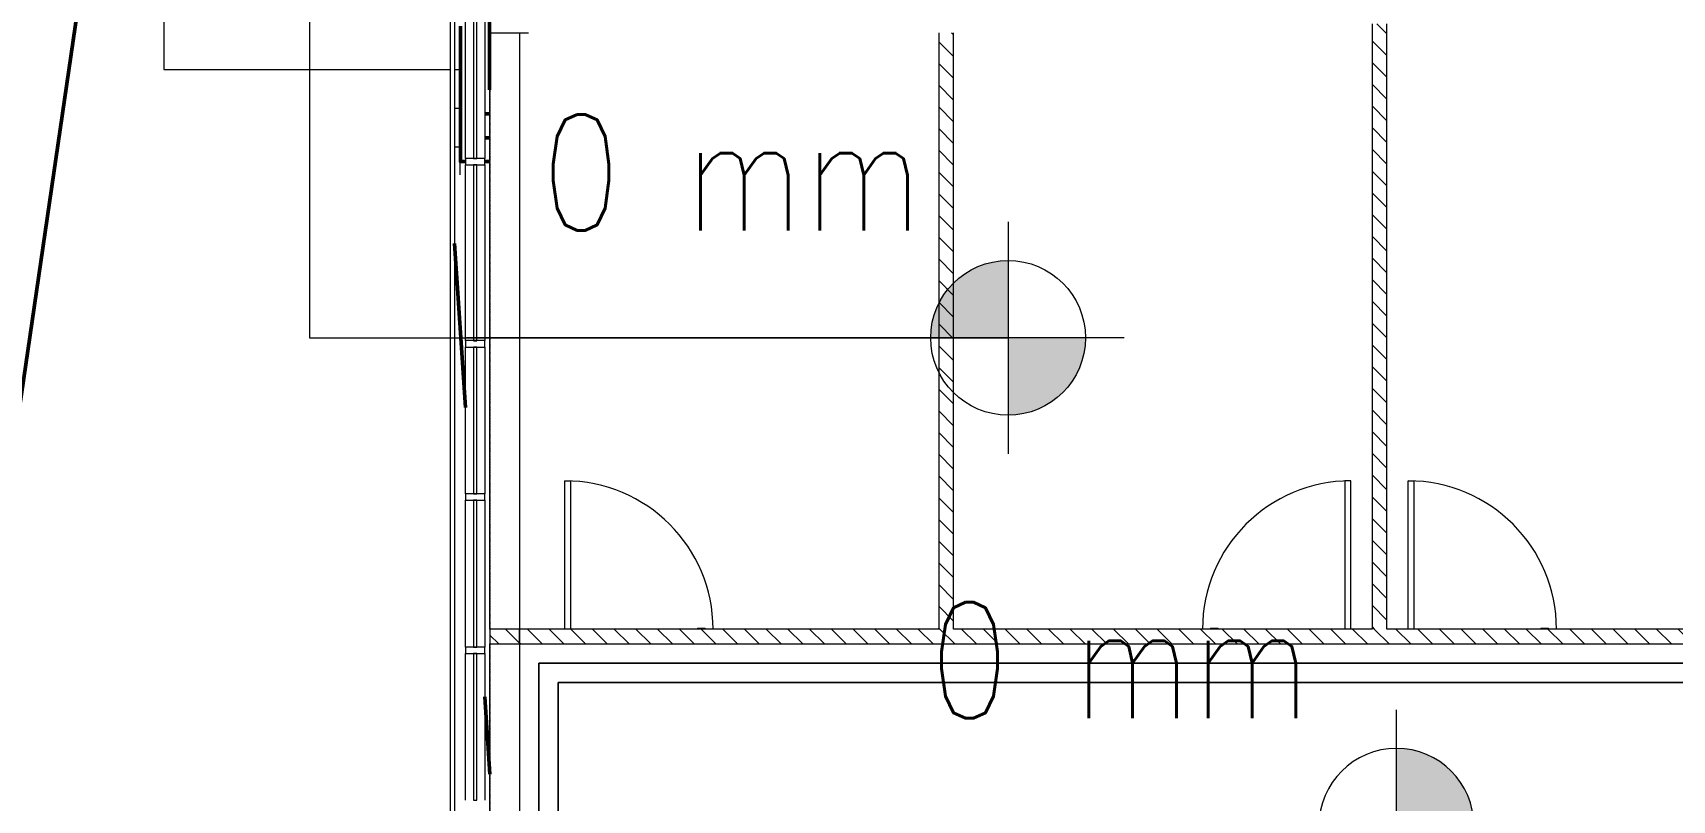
# Model space of a CAD drawing. Header units: millimetres. Extents: x -106145 to 154907, y -84585 to 152038.
# Drawn here: x -18156 to -5444, y 51553 to 57505 of the extents above; entities that cross this region are included whole.
import ezdxf

# ---------------------------------------------------------------- set-up
doc = ezdxf.new("R2010")
doc.units = ezdxf.units.MM
doc.linetypes.add('Cut Out Line _2_', pattern=[2, 1, -1])
for name, color, linetype, lineweight in [('A-ANNO-DIMS', 211, 'Continuous', 9), ('A-ANNO-DIMS-300', 211, 'Continuous', 9), ('A-DETL', 90, 'Continuous', 5), ('A-DOOR', 31, 'Continuous', 5), ('A-FLOR', 192, 'Continuous', 5), ('A-GLAZ-CURT', 52, 'Continuous', 5), ('A-GLAZ-CWMG', 51, 'Continuous', 5), ('A-WALL', 113, 'Continuous', 5), ('A-WALL-PATT', 111, 'Continuous', 5), ('C-TOPO-MAJR', 7, 'Continuous', 50), ('G-ANNO-DIMS', 111, 'Continuous', 9)]:
    doc.layers.add(name, color=color, linetype=linetype, lineweight=lineweight)
doc.styles.add('RomanS', font='romans__.ttf', dxfattribs={"width": 0.8, "height": 1200})
doc.styles.add('RomanS_1', font='romans__.ttf', dxfattribs={"width": 0.8, "height": 900})
doc.dimstyles.new('Diagonal_-_4_mm_RomanS', dxfattribs={"dimscale": 304.8, "dimtxt": 1219.023462, "dimasz": 1.476378, "dimexe": 0.984252, "dimexo": 0.0625, "dimgap": 0.19685, "dimtad": 1, "dimdec": 0, "dimzin": 0, "dimdsep": 46, "dimtxsty": 'RomanS', "dimblk1": 'OBLIQUE', "dimblk2": 'OBLIQUE', "dimsah": 1, "dimcen": 0.09, "dimdle": 2.362205, "dimazin": 0, "dimtfac": 1, "dimtdec": 4, "dimtix": 1, "dimtmove": 0, "dimatfit": 3, "dimfxl": 2.362205, "dimfxlon": 1, "dimtvp": 1, "dimtolj": 1, "dimtzin": 0, "dimarcsym": 2})
pattern_1 = [(315, (0, 0), (84.18955, 84.18955), [])]

# ---------------------------------------------------------------- blocks, each defined once
blk = doc.blocks.new('M_Door-Passage-Small Slit Vision Panel_Type B - 1_25_Type B-13938696-Site Plan')
at = {"layer": 'A-DOOR', "color": 41}
for p, q in [((-514.125, -63.85), (-514.125, -71.85)), ((-454.125, -71.85), (-514.125, -71.85)), ((-454.125, -71.85), (-454.125, -63.85))]:
    blk.add_line(p, q, dxfattribs=at)
at = {"layer": 'A-DOOR', "color": 121, "lineweight": 9}
for p, q in [((530, -1213.85), (530, -63.85)), ((575, -63.85), (575, -1213.85)), ((575, -1213.85), (530, -1213.85))]:
    blk.add_line(p, q, dxfattribs=at)
at = {"layer": 'A-DOOR', "color": 41}
blk.add_arc((575, -63.85), 1150, 180, 270, dxfattribs=at)
blk = doc.blocks.new('M_Door-Passage-Small Slit Vision Panel_Type B - 1_25_Type B-13938695-Site Plan')
at = {"layer": 'A-DOOR', "color": 121, "lineweight": 9}
for p, q in [((575, 1213.85), (530, 1213.85)), ((530, 1213.85), (530, 63.85)), ((575, 63.85), (575, 1213.85))]:
    blk.add_line(p, q, dxfattribs=at)
at = {"layer": 'A-DOOR', "color": 41}
for p, q in [((-514.125, 71.85), (-514.125, 63.85)), ((-514.125, 71.85), (-454.125, 71.85)), ((-454.125, 63.85), (-454.125, 71.85))]:
    blk.add_line(p, q, dxfattribs=at)
blk.add_arc((575, 63.85), 1150, 90, 180, dxfattribs=at)
blk = doc.blocks.new('System Panel - Glazed-11326404-Site Plan')
at = {"layer": 'A-GLAZ-CURT', "color": 133, "lineweight": 9}
for p, q in [((569, 13), (-569, 13)), ((-569, 13), (-569, -13)), ((569, -13), (569, 13)), ((-569, -13), (569, -13))]:
    blk.add_line(p, q, dxfattribs=at)
blk = doc.blocks.new('System Panel - Glazed-11326354-Site Plan')
at = {"layer": 'A-GLAZ-CURT', "color": 133, "lineweight": 9}
for p, q in [((682, 13), (-682, 13)), ((-682, 13), (-682, -13)), ((682, -13), (682, 13)), ((-682, -13), (682, -13))]:
    blk.add_line(p, q, dxfattribs=at)
blk = doc.blocks.new('Rectangular Mullion - 50 x 150mm-11326402-Site Plan')
at = {"layer": 'A-GLAZ-CWMG', "color": 253}
for p, q in [((-14801, 52741), (-14801, 53879)), ((-14651, 53879), (-14651, 52741))]:
    blk.add_line(p, q, dxfattribs=at)
blk = doc.blocks.new('Rectangular Mullion - 50 x 150mm-11326352-Site Plan')
at = {"layer": 'A-GLAZ-CWMG', "color": 253}
for p, q in [((-14801, 55118), (-14801, 56481)), ((-14651, 56481), (-14651, 55118))]:
    blk.add_line(p, q, dxfattribs=at)
blk = doc.blocks.new('Rectangular Mullion - 50 x 150mm-V53-Site Plan')
at = {"layer": 'A-GLAZ-CWMG', "color": 53, "lineweight": 18}
for p, q in [((-25, 75), (25, 75)), ((-25, -75), (-25, 75)), ((25, 75), (25, -75)), ((25, -75), (-25, -75))]:
    blk.add_line(p, q, dxfattribs=at)
blk = doc.blocks.new('System Panel - Glazed-11336632-Site Plan')
at = {"layer": 'A-GLAZ-CURT', "color": 133, "lineweight": 9}
for p, q in [((723, 13), (-723, 13)), ((-723, 13), (-723, -13)), ((723, -13), (723, 13)), ((-723, -13), (723, -13))]:
    blk.add_line(p, q, dxfattribs=at)
blk = doc.blocks.new('Rectangular Mullion - 50 x 150mm-11336624-Site Plan')
at = {"layer": 'A-GLAZ-CWMG', "color": 253}
for p, q in [((-14801, 56531), (-14801, 57978)), ((-14651, 57978), (-14651, 56531))]:
    blk.add_line(p, q, dxfattribs=at)
blk = doc.blocks.new('MM-HOSPITAL A _ B BLOCK-2022_11_05_CENTRAL_rvt-1-Site Plan')
at = {"layer": 'A-WALL-PATT'}
h = blk.add_hatch(dxfattribs=at)
h.set_pattern_fill('FP_19', color=90, style=0, pattern_type=2)
h.set_pattern_definition(pattern_1)
h.paths.add_polyline_path([(-11131, 52880), (-11016, 52880), (-11016, 57505), (-11131, 57505), (-11131, 56155)], flags=0)
h = blk.add_hatch(dxfattribs=at)
h.set_pattern_fill('FP_19', color=90, style=0, pattern_type=2)
h.set_pattern_definition(pattern_1)
h.paths.add_polyline_path([(-7771, 52880), (-7656, 52880), (-7656, 57575), (-7771, 57575), (-7771, 54311)], flags=0)
h = blk.add_hatch(dxfattribs=at)
h.set_pattern_fill('FP_19', color=90, style=0, pattern_type=2)
h.set_pattern_definition(pattern_1)
h.paths.add_polyline_path([(-14381, 52765), (-14381, 52880), (-14611, 52880), (-14611, 52765)], flags=0)
h = blk.add_hatch(dxfattribs=at)
h.set_pattern_fill('FP_19', color=90, style=0, pattern_type=2)
h.set_pattern_definition(pattern_1)
h.paths.add_polyline_path([(-14381, 52765), (5789, 52765), (5789, 52880), (-14381, 52880)], flags=0)
at = {"layer": 'A-FLOR', "color": 253}
for p, q in [((-17141, 60220), (-17141, 57220)), ((-14841, 57220), (-14841, 57520)), ((-17141, 57220), (-14916, 57220)), ((-14886, 57220), (-14841, 57220)), ((-14841, 56920), (-14841, 57220)), ((-14886, 56920), (-14841, 56920)), ((-14841, 56620), (-14841, 56920)), ((-14886, 56620), (-14841, 56620)), ((-14841, 56404), (-14841, 56620))]:
    blk.add_line(p, q, dxfattribs=at)
at = {"layer": 'A-FLOR', "color": 41}
for p, q in [((5939, 52615), (-14231, 52615)), ((-14231, 52615), (-14231, 50515)), ((-14231, 50515), (-14231, 52615)), ((-14231, 52615), (5939, 52615)), ((-14081, 50665), (-14081, 52465)), ((-14081, 52465), (6089, 52465)), ((6089, 52465), (-14081, 52465)), ((-14081, 52465), (-14081, 50665))]:
    blk.add_line(p, q, dxfattribs=at)
at = {"layer": 'A-WALL', "color": 253}
for p, q in [((-14916, 50340), (-14916, 57920)), ((-14886, 57920), (-14886, 50340))]:
    blk.add_line(p, q, dxfattribs=at)
at = {"layer": 'A-WALL', "color": 61, "lineweight": 18}
for p, q in [((-14611, 57920), (-14611, 57505)), ((-14611, 57505), (-14311, 57505)), ((-11131, 57505), (-11131, 52880)), ((-11016, 52880), (-11016, 57505)), ((-7771, 57575), (-7771, 52880)), ((-7656, 52880), (-7656, 57575)), ((-14381, 52880), (-14611, 52880)), ((-14611, 52880), (-14611, 52765)), ((-14611, 52765), (-14381, 52765)), ((-11131, 52880), (-14381, 52880)), ((-14381, 52880), (-14381, 52765)), ((-14381, 52765), (-14381, 52880)), ((-14381, 52765), (5789, 52765)), ((-7771, 52880), (-11016, 52880)), ((-4411, 52880), (-7656, 52880))]:
    blk.add_line(p, q, dxfattribs=at)
at = {"layer": 'A-WALL', "color": 41}
for p, q in [((-14611, 52880), (-14611, 57505)), ((-14381, 57505), (-14381, 52880)), ((-14611, 50365), (-14611, 52765)), ((-14381, 52765), (-14381, 50365))]:
    blk.add_line(p, q, dxfattribs=at)
at = {"color": 253, "lineweight": 5}
for name, p in [('Rectangular Mullion - 50 x 150mm-11336624-Site Plan', (0, 0)), ('Rectangular Mullion - 50 x 150mm-11326352-Site Plan', (0, 0)), ('Rectangular Mullion - 50 x 150mm-11326402-Site Plan', (0, 1188)), ('M_Door-Passage-Small Slit Vision Panel_Type B - 1_25_Type B-13938695-Site Plan', (-8511, 52816)), ('Rectangular Mullion - 50 x 150mm-11326402-Site Plan', (0, 0)), ('Rectangular Mullion - 50 x 150mm-11326402-Site Plan', (0, -1188))]:
    blk.add_blockref(name, p, dxfattribs=at)
for name, p, rotation in [('System Panel - Glazed-11336632-Site Plan', (-14726, 57254), 89.99999999999972), ('System Panel - Glazed-11326354-Site Plan', (-14726, 55799), 89.99999999999972), ('System Panel - Glazed-11326404-Site Plan', (-14726, 54498), 89.99999999999972), ('M_Door-Passage-Small Slit Vision Panel_Type B - 1_25_Type B-13938696-Site Plan', (-13456, 52816), 180), ('M_Door-Passage-Small Slit Vision Panel_Type B - 1_25_Type B-13938696-Site Plan', (-6916, 52816), 180), ('System Panel - Glazed-11326404-Site Plan', (-14726, 53310), 89.99999999999972), ('System Panel - Glazed-11326404-Site Plan', (-14726, 52122), 89.99999999999972)]:
    blk.add_blockref(name, p, dxfattribs=dict(at, rotation=rotation))
at = {"color": 253, "lineweight": 5, "extrusion": (0, 0, -1), "rotation": 90.00000000000031}
for p in [(14726, 56506), (14726, 55093), (14726, 53904), (14726, 52716)]:
    blk.add_blockref('Rectangular Mullion - 50 x 150mm-V53-Site Plan', p, dxfattribs=at)
blk = doc.blocks.new('Spot Elevations - M_Spot Elevation - Target Filled-23738-Site Plan')
at = {"layer": 'G-ANNO-DIMS'}
h = blk.add_hatch(color=256, dxfattribs=at)
edge = h.paths.add_edge_path(flags=0)
edge.add_line((0, 0), (-2, 0))
edge.add_arc((0, 0), 2, 90, 180, ccw=False)
edge.add_line((0, 2), (0, 0))
h = blk.add_hatch(color=256, dxfattribs=at)
edge = h.paths.add_edge_path(flags=0)
edge.add_line((0, 0), (2, 0))
edge.add_arc((0, 0), 2, 270, 360, ccw=False)
edge.add_line((0, -2), (0, 0))
for p, q in [((0, -3), (0, 3)), ((-3, 0), (14, 0))]:
    blk.add_line(p, q, dxfattribs=at)
blk.add_circle((0, 0), 2, dxfattribs=at)
blk = doc.blocks.new('DIMBLOCK33-Site Plan')
at = {"layer": 'A-ANNO-DIMS-300', "transparency": 16777216}
for p, q in [((-65455, 47706), (79278, 131267)), ((79014, 130283), (78504, 131167)), ((78654, 130907), (79014, 130283)), ((-64471, 47442), (-64981, 48325)), ((-64831, 48066), (-64471, 47442))]:
    blk.add_line(p, q, dxfattribs=at)
at = {"layer": 'A-ANNO-DIMS-300', "lineweight": 35, "transparency": 16777216}
for p, q in [((78654, 130907), (78737, 131214)), ((78654, 130907), (78572, 130600)), ((-64831, 48066), (-64749, 48373)), ((-64831, 48066), (-64914, 47758))]:
    blk.add_line(p, q, dxfattribs=at)
at = {"layer": 'A-ANNO-DIMS-300', "color": 0, "transparency": 16777216, "insert": (3725, 89578), "char_height": 1200, "width": 6511.94, "attachment_point": 1, "rotation": 30, "line_spacing_factor": 0.983083, "style": 'RomanS'}
blk.add_mtext('165683', dxfattribs=at)
blk = doc.blocks.new('_Oblique')
at = {"color": 0, "linetype": 'ByBlock', "lineweight": -2}
blk.add_line((-0.5, -0.5), (0.5, 0.5), dxfattribs=at)

msp = doc.modelspace()

# ---------------------------------------------------------------- block references
at = {"lineweight": 5}
msp.add_blockref('MM-HOSPITAL A _ B BLOCK-2022_11_05_CENTRAL_rvt-1-Site Plan', (0, 0), dxfattribs=at)

# ---------------------------------------------------------------- next in the draw order: linework, layer by layer
at = {"layer": 'A-DETL', "linetype": 'Cut Out Line _2_'}
msp.add_line((-14611.25, 65735.05), (-14611.25, -14264.95), dxfattribs=at)
at = {"layer": 'C-TOPO-MAJR'}
for p, q in [((-14613.75, 57662.53), (-14613.75, 57062.53)), ((-14651.25, 56876.91), (-14611.26, 56876.91)), ((-14651.25, 56691.29), (-14611.26, 56691.29)), ((-14651.25, 56505.67), (-14611.26, 56505.67)), ((-14886.26, 55871.12), (-14801.25, 54599.11)), ((-14651.25, 52354.46), (-14611.26, 51756.06))]:
    msp.add_line(p, q, dxfattribs=at)
at = {"layer": 'C-TOPO-MAJR', "flags": 128}
for points in [[(-24401.25, 27233.27), (-19865.37, 43607.2), (-17441.25, 60190.48)], [(-14840.63, 57555.67), (-14840.63, 56505.67), (-14801.25, 56505.67)]]:
    msp.add_lwpolyline(points, dxfattribs=at)
at = {"layer": 'G-ANNO-DIMS'}
for p, q in [((-16010.42, 58917.11), (-16010.42, 55139.11)), ((-16010.42, 55139.11), (-10593.43, 55139.11))]:
    msp.add_line(p, q, dxfattribs=at)

# ---------------------------------------------------------------- next in the draw order: block references
at = {"layer": 'G-ANNO-DIMS', "xscale": 299.9999999999997, "yscale": 299.9999999999997, "zscale": 299.9999999999997, "rotation": 180}
msp.add_blockref('Spot Elevations - M_Spot Elevation - Target Filled-23738-Site Plan', (-10593.43, 55139.11), dxfattribs=at)
at = {"layer": 'G-ANNO-DIMS', "extrusion": (0, 0, -1), "xscale": 299.9999999999997, "yscale": 299.9999999999997, "zscale": 299.9999999999997}
msp.add_blockref('Spot Elevations - M_Spot Elevation - Target Filled-23738-Site Plan', (7581.96, 51354.97), dxfattribs=at)

# ---------------------------------------------------------------- next in the draw order: texts
at = {"layer": 'G-ANNO-DIMS', "char_height": 900, "width": 4113.9772, "attachment_point": 1, "line_spacing_factor": 0.983083, "style": 'RomanS_1'}
for insert in [(-14212.59, 56872.51), (-11201.11, 53088.37)]:
    msp.add_mtext('0 mm', dxfattribs=dict(at, insert=insert))

# ---------------------------------------------------------------- next in the draw order: dimensions: what is measured, and where the dimension line sits
at = {"layer": 'A-ANNO-DIMS'}
dim = msp.add_linear_dim(base=(78654.26, 130907.03), p1=(-64471.28, 47442.07), p2=(79014.26, 130283.49), angle=30, dimstyle='Diagonal_-_4_mm_RomanS', override={"dimpost": '<>', "dimfxl": 165682.835536}, dxfattribs=at)
dim.commit()
dim.dimension.update_dxf_attribs({"geometry": 'DIMBLOCK33-Site Plan', "text_midpoint": (6578.73, 90062.68)})

doc.saveas('drawing.dxf')
